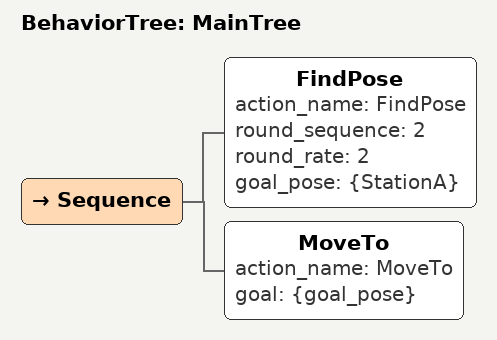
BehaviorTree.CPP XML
<root main_tree_to_execute="MainTree">
    <BehaviorTree ID="MainTree">
        <Sequence>
            <FindPose action_name="FindPose" round_sequence="2" round_rate="2" goal_pose="{StationA}" />
            <MoveTo action_name="MoveTo" goal="{goal_pose}" />
        </Sequence>
    </BehaviorTree>
</root>
